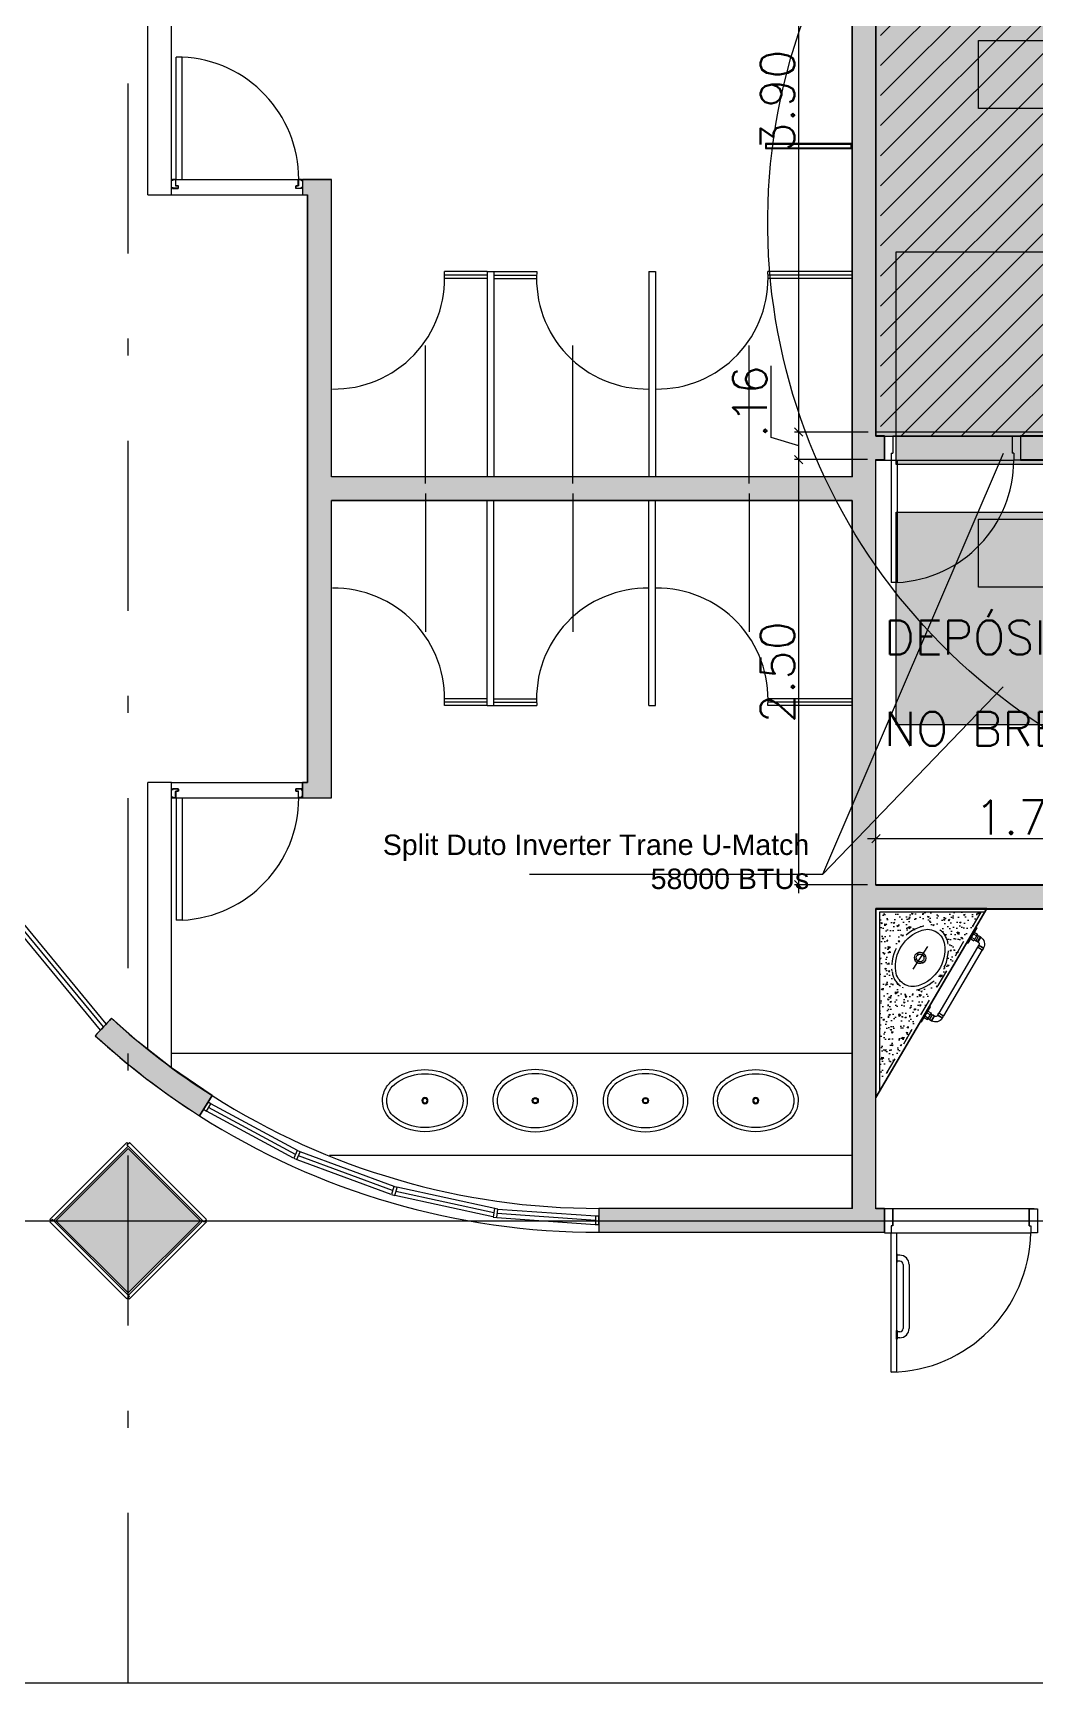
# Model space of a CAD drawing. Header units: millimetres. Extents: x 182 to 575, y -105 to 95.
# Drawn here: x 305.73 to 311.62, y -4.97 to 4.73 of the extents above; entities that cross this region are included whole.
import ezdxf

# ---------------------------------------------------------------- set-up
doc = ezdxf.new("R2010")
doc.units = ezdxf.units.MM
doc.header["$MEASUREMENT"] = 0
doc.linetypes.add('DASHDOT', pattern=[1, 0.5, -0.25, 0, -0.25])
doc.linetypes.add('DASHED', pattern=[0.75, 0.5, -0.25])
for name, color, linetype in [('ALV_3', 3, 'Continuous'), ('ALV_HT', 253, 'Continuous'), ('ar condicionado', 160, 'Continuous'), ('base', 253, 'Continuous'), ('construir', 10, 'Continuous'), ('CORRIMÃO', 41, 'Continuous'), ('Cota Nivel', 1, 'Continuous'), ('CX', 1, 'Continuous'), ('EIXOS', 31, 'DASHDOT'), ('FORRO', 253, 'Continuous'), ('LAY_2', 2, 'Continuous'), ('LUMINOTECNICA', 170, 'Continuous'), ('PVC', 2, 'Continuous'), ('SAN', 1, 'Continuous'), ('SANFINAL', 7, 'Continuous'), ('XR_BL2_AND_MON-REV15$0$MARMORE', 7, 'Continuous')]:
    doc.layers.add(name, color=color, linetype=linetype)
doc.layers.add('eletroduto eletrica', color=152, linetype='EL', lineweight=30)
doc.styles.add('ARIAL', font='arial.ttf')
doc.styles.add('SIMPLEX', font='simplex', dxfattribs={"height": 0.2})
doc.styles.get("Standard").update_dxf_attribs({"font": 'romans.shx'})
doc.linetypes.add('EL', pattern='A,0.5,-0.2,["EL",Standard,S=0.1,R=0,X=-0.08,Y=-0.05],-0.175', length=0.875)
doc.dimstyles.new('SA-25', dxfattribs={"dimtxt": 0.05, "dimasz": 0.05, "dimexe": 0.025, "dimexo": 0.05, "dimgap": 0.025, "dimtad": 1, "dimzin": 4, "dimdsep": 46, "dimtxsty": 'SIMPLEX', "dimblk": 'OBLIQUE', "dimcen": 0.025, "dimdle": 0.05, "dimclrt": 2, "dimaunit": 1, "dimadec": 3, "dimazin": 0, "dimtfac": 1, "dimtofl": 0, "dimtmove": 0, "dimatfit": 3, "dimldrblk": 'OPEN30', "dimfxl": 1, "dimtolj": 1, "dimtzin": 0, "dimarcsym": 0})

# ---------------------------------------------------------------- blocks, each defined once
blk = doc.blocks.new('XR_BL2_AND_MON-REV15$0$P50X50')
at = {"layer": 'base'}
blk.add_hatch(color=256, dxfattribs=at).paths.add_polyline_path([(0, -0.4243), (0.4243, 0), (0, 0.4243), (-0.4243, 0)])
at = {"layer": 'base', "linetype": 'ByBlock'}
blk.add_lwpolyline([(0, -0.4243), (0.4243, 0), (0, 0.4243), (-0.4243, 0)], close=True, dxfattribs=at)
blk = doc.blocks.new('XR_BL2_AND_MON-REV15$0$PILAR 60X60_45')
at = {"layer": 'base'}
blk.add_blockref('XR_BL2_AND_MON-REV15$0$P50X50', (0, 0), dxfattribs=at)
blk = doc.blocks.new('XR_BL2_AND_MON-REV15$0$P8014PL')
at = {"layer": 'base'}
for p, q in [((-0.075, 0.14), (-0.075, 0.8591)), ((-0.075, 0.8591), (-0.04, 0.8591)), ((-0.04, 0.14), (-0.04, 0.8591)), ((-0.8, 0), (-0.8, 0.14)), ((-0.8, 0.14), (-0.76, 0.14)), ((-0.76, 0.1), (-0.76, 0.14)), ((-0.76, 0.1), (-0.75, 0.1)), ((-0.75, 0), (-0.75, 0.1)), ((-0.04, 0.14), (-0.075, 0.14)), ((-0.05, 0), (-0.05, 0.1)), ((-0.04, 0.1), (-0.05, 0.1)), ((-0.04, 0.1), (-0.04, 0.14)), ((0, 0.14), (-0.04, 0.14)), ((0, 0), (0, 0.14)), ((-0.8, 0), (-0.75, 0)), ((0, 0), (-0.05, 0))]:
    blk.add_line(p, q, dxfattribs=at)
blk.add_arc((-0.04, 0.14), 0.72, 92.78631, 180, dxfattribs=at)
blk = doc.blocks.new('XR_BL2_AND_MON-REV15$0$P_M')
at = {"layer": 'XR_BL2_AND_MON-REV15$0$MARMORE'}
for p, q in [((-0.0071, 0.0354), (-0.4596, -0.4172)), ((0.0071, 0.0212), (-0.4455, -0.4313)), ((0.0071, 0.0212), (-0.0071, 0.0354)), ((0, 0.0283), (0.0071, 0.0354)), ((0.4384, -0.4243), (0, 0.0141)), ((-0.4525, -0.4243), (-0.4596, -0.4172)), ((-0.4525, -0.4243), (-0.4596, -0.4313)), ((-0.4596, -0.4313), (-0.0071, -0.8839)), ((-0.4525, -0.4243), (-0.4455, -0.4313)), ((-0.4384, -0.4243), (0, -0.8627)), ((-0.0071, -0.8697), (0.4455, -0.4172)), ((0.4455, -0.4172), (0.4596, -0.4313)), ((0.4525, -0.4243), (0.4596, -0.4172)), ((-0.0071, -0.8697), (0.0071, -0.8839)), ((0, -0.8768), (-0.0071, -0.8839))]:
    blk.add_line(p, q, dxfattribs=at)
for points in [[(0.4596, -0.4172), (0.0071, 0.0354)], [(0.0071, -0.8839), (0.4596, -0.4313)]]:
    blk.add_lwpolyline(points, dxfattribs=at)
blk = doc.blocks.new('Cuba01_pl')
at = {"layer": 'SAN'}
for radius in [0.018, 0.013]:
    blk.add_circle((0, 0), radius, dxfattribs=at)
at = {"layer": 'SANFINAL'}
for centre, radius, start, end in [((-0.0706, -0.0303), 0.1909, 120.72503, 141.48411), ((-0.0706, -0.0303), 0.1659, 120.57547, 141.25329), ((-0.0022, -0.1243), 0.3068, 89.5504, 122.73751), ((-0.0022, -0.1243), 0.2818, 89.5504, 122.82801), ((0.0022, -0.1243), 0.3068, 57.26249, 90.4496), ((0.0022, -0.1243), 0.2818, 57.17199, 90.4496), ((0.0706, -0.0303), 0.1659, 38.74671, 59.42453), ((0.0706, -0.0303), 0.1909, 38.51589, 59.27497), ((-0.0974, 0.0005), 0.1517, 174.45244, 224.38195), ((-0.0906, -0.0037), 0.1589, 144.52318, 173.17666), ((-0.0974, 0.0005), 0.1267, 174.57802, 224.00207), ((-0.0906, -0.0037), 0.1339, 144.80474, 173.05731), ((0.0974, 0.0005), 0.1267, 315.99793, 5.42198), ((0.0906, -0.0037), 0.1339, 6.94269, 35.19526), ((0.0974, 0.0005), 0.1517, 315.61805, 5.54756), ((0.0906, -0.0037), 0.1589, 6.82334, 35.47682), ((-0.0024, 0.1229), 0.2809, 228.50405, 270.48382), ((0.0024, 0.1229), 0.2809, 269.51618, 311.49595), ((-0.0024, 0.1229), 0.3059, 228.32438, 270.48382), ((0.0024, 0.1229), 0.3059, 269.51618, 311.67562)]:
    blk.add_arc(centre, radius, start, end, dxfattribs=at)
blk = doc.blocks.new('DEF')
at = {"layer": 'PVC', "color": 0}
for p, q in [((0, 0.6406), (0.006, 0.6406)), ((0.006, 0.6406), (0.006, 0.5376)), ((0.006, 0.611), (0.03, 0.611)), ((0.006, 0.6001), (0.03, 0.6001)), ((0.03, 0.611), (0.03, 0.5672)), ((0.03, 0.605), (0.04, 0.605)), ((0.04, 0.6057), (0.04, 0.5726)), ((0.052, 0.6057), (0.04, 0.6057)), ((0.052, 0.5726), (0.052, 0.6057)), ((0.052, 0.6057), (0.0546, 0.605)), ((0.0546, 0.605), (0.0546, 0.5733)), ((0, 0.5376), (0.006, 0.5376)), ((0.006, 0.5782), (0.03, 0.5782)), ((0.006, 0.5672), (0.03, 0.5672)), ((0.03, 0.5732), (0.04, 0.5732)), ((0.052, 0.5726), (0.04, 0.5726)), ((0.052, 0.5726), (0.0546, 0.5733)), ((0.0675, 0.5571), (0.0681, 0.5597)), ((0.0675, 0.5571), (0.1006, 0.5571)), ((0.0675, 0.5571), (0.0675, 0.5451)), ((0.1006, 0.5451), (0.0675, 0.5451)), ((0.0999, 0.5597), (0.0681, 0.5597)), ((0.0681, 0.0955), (0.0681, 0.5451)), ((0.1006, 0.5571), (0.0999, 0.5597)), ((0.0999, 0.0955), (0.0999, 0.5451)), ((0.1006, 0.5571), (0.1006, 0.5451)), ((0, 0.103), (0.006, 0.103)), ((0.006, 0), (0.006, 0.103)), ((0, 0), (0.006, 0)), ((0.006, 0.0734), (0.03, 0.0734)), ((0.006, 0.0624), (0.03, 0.0624)), ((0.006, 0.0406), (0.03, 0.0406)), ((0.006, 0.0296), (0.03, 0.0296)), ((0.03, 0.0296), (0.03, 0.0734)), ((0.03, 0.0673), (0.04, 0.0673)), ((0.03, 0.0356), (0.04, 0.0356)), ((0.052, 0.068), (0.04, 0.068)), ((0.04, 0.0349), (0.04, 0.068)), ((0.052, 0.0349), (0.04, 0.0349)), ((0.052, 0.068), (0.052, 0.0349)), ((0.052, 0.068), (0.0546, 0.0674)), ((0.052, 0.0349), (0.0546, 0.0356)), ((0.0546, 0.0356), (0.0546, 0.0674)), ((0.1006, 0.0955), (0.0675, 0.0955)), ((0.0675, 0.0835), (0.0675, 0.0955)), ((0.0675, 0.0835), (0.1006, 0.0835)), ((0.0675, 0.0835), (0.0681, 0.0809)), ((0.0999, 0.0809), (0.0681, 0.0809)), ((0.1006, 0.0835), (0.0999, 0.0809)), ((0.1006, 0.0835), (0.1006, 0.0955))]:
    blk.add_line(p, q, dxfattribs=at)
for centre, radius, start, end in [((0.0546, 0.5597), 0.0453, 359.99797, 90.00203), ((0.0546, 0.5597), 0.0136, 0, 90.47368), ((0.0546, 0.0809), 0.0136, 269.52632, 0), ((0.0546, 0.0809), 0.0453, 269.99797, 0.00203)]:
    blk.add_arc(centre, radius, start, end, dxfattribs=at)
blk = doc.blocks.new('40x40-4000')
at = {"layer": 'LUMINOTECNICA', "ltscale": 0.8}
h = blk.add_hatch(color=81, dxfattribs=at)
h.dxf.hatch_style = 1
h.paths.add_polyline_path([(-0.2, -0.2), (0.2, -0.2), (0.2, 0.2), (-0.2, 0.2)])
blk.add_lwpolyline([(-0.2, -0.2), (0.2, -0.2), (0.2, 0.2), (-0.2, 0.2)], close=True, dxfattribs=at)
blk = doc.blocks.new('_Oblique')
at = {"color": 0, "linetype": 'ByBlock', "lineweight": -2}
blk.add_line((-0.5, -0.5), (0.5, 0.5), dxfattribs=at)
blk = doc.blocks.new('*D87')
at = {"layer": 'Cota Nivel', "color": 0, "lineweight": -2, "transparency": 16777216}
for p, q in [((301.9892, 6.3466), (315.5985, 6.3466)), ((315.5735, 6.3966), (315.5735, -2.3034)), ((301.9892, -2.2534), (315.5985, -2.2534))]:
    blk.add_line(p, q, dxfattribs=at)
at = {"layer": 'Defpoints', "color": 0, "transparency": 16777216}
for p in [(301.9392, 6.3466), (301.9392, -2.2534), (315.5735, -2.2534)]:
    blk.add_point(p, dxfattribs=at)
at = {"layer": 'Cota Nivel', "color": 0, "lineweight": -2, "transparency": 16777216, "xscale": 0.05, "yscale": 0.05, "zscale": 0.05}
for p, rotation in [((315.5735, 6.3466), 90), ((315.5735, -2.2534), 270)]:
    blk.add_blockref('_Oblique', p, dxfattribs=dict(at, rotation=rotation))
at = {"layer": 'Cota Nivel', "color": 2, "transparency": 16777216, "insert": (315.4485, 2.0466), "char_height": 0.2, "attachment_point": 5, "rotation": 90, "style": 'SIMPLEX'}
blk.add_mtext('\\A1;8.60', dxfattribs=at)
blk = doc.blocks.new('_Open30')
at = {"color": 0, "linetype": 'ByBlock', "lineweight": -2}
for p, q in [((-1, 0.27), (0, 0)), ((0, 0), (-1, -0.27)), ((0, 0), (-1, 0))]:
    blk.add_line(p, q, dxfattribs=at)
blk = doc.blocks.new('*D88')
at = {"layer": 'Cota Nivel', "color": 0, "lineweight": -2, "transparency": 16777216}
for p, q in [((310.6855, -0.2291), (310.6855, 0.0172)), ((312.4458, -0.2291), (312.4458, 0.0172)), ((310.6355, -0.0078), (312.4958, -0.0078))]:
    blk.add_line(p, q, dxfattribs=at)
at = {"layer": 'Defpoints', "color": 0, "transparency": 16777216}
for p in [(312.4458, -0.0078), (310.6855, -0.2791), (312.4458, -0.2791)]:
    blk.add_point(p, dxfattribs=at)
at = {"layer": 'Cota Nivel', "color": 0, "lineweight": -2, "transparency": 16777216, "xscale": 0.05, "yscale": 0.05, "zscale": 0.05, "rotation": 180}
blk.add_blockref('_Oblique', (310.6855, -0.0078), dxfattribs=at)
at = {"layer": 'Cota Nivel', "color": 0, "lineweight": -2, "transparency": 16777216, "xscale": 0.05, "yscale": 0.05, "zscale": 0.05}
blk.add_blockref('_Oblique', (312.4458, -0.0078), dxfattribs=at)
at = {"layer": 'Cota Nivel', "color": 2, "transparency": 16777216, "insert": (311.5656, 0.1172), "char_height": 0.2, "attachment_point": 5, "style": 'SIMPLEX'}
blk.add_mtext('\\A1;1.76', dxfattribs=at)
blk = doc.blocks.new('*D89')
at = {"layer": 'Cota Nivel', "color": 0, "lineweight": -2, "transparency": 16777216}
for p, q in [((310.2316, -0.3291), (310.2316, 2.2691)), ((310.6355, 2.2191), (310.2066, 2.2191)), ((310.6355, -0.2791), (310.2066, -0.2791))]:
    blk.add_line(p, q, dxfattribs=at)
at = {"layer": 'Defpoints', "color": 0, "transparency": 16777216}
for p in [(310.2316, 2.2191), (310.6855, 2.2191), (310.6855, -0.2791)]:
    blk.add_point(p, dxfattribs=at)
at = {"layer": 'Cota Nivel', "color": 0, "lineweight": -2, "transparency": 16777216, "xscale": 0.05, "yscale": 0.05, "zscale": 0.05}
for p, rotation in [((310.2316, 2.2191), 90), ((310.2316, -0.2791), 270)]:
    blk.add_blockref('_Oblique', p, dxfattribs=dict(at, rotation=rotation))
at = {"layer": 'Cota Nivel', "color": 2, "transparency": 16777216, "insert": (310.1066, 0.97), "char_height": 0.2, "attachment_point": 5, "rotation": 90, "style": 'SIMPLEX'}
blk.add_mtext('\\A1;2.50', dxfattribs=at)
blk = doc.blocks.new('*D90')
at = {"layer": 'Cota Nivel', "color": 0, "lineweight": -2, "transparency": 16777216}
for p, q in [((310.0691, 2.3489), (310.0691, 2.7704)), ((310.2316, 2.1691), (310.2316, 2.4312)), ((310.2316, 2.3002), (310.0691, 2.3489)), ((310.6405, 2.3812), (310.2066, 2.3812)), ((310.6355, 2.2191), (310.2066, 2.2191))]:
    blk.add_line(p, q, dxfattribs=at)
at = {"layer": 'Defpoints', "color": 0, "transparency": 16777216}
for p in [(310.2316, 2.3812), (310.6905, 2.3812, 195.166), (310.6855, 2.2191)]:
    blk.add_point(p, dxfattribs=at)
at = {"layer": 'Cota Nivel', "color": 0, "lineweight": -2, "transparency": 16777216, "xscale": 0.05, "yscale": 0.05, "zscale": 0.05}
for p, rotation in [((310.2316, 2.3812), 90), ((310.2316, 2.2191), 270)]:
    blk.add_blockref('_Oblique', p, dxfattribs=dict(at, rotation=rotation))
at = {"layer": 'Cota Nivel', "color": 2, "transparency": 16777216, "insert": (309.9441, 2.5597), "char_height": 0.2, "attachment_point": 5, "rotation": 90, "style": 'SIMPLEX'}
blk.add_mtext('\\A1;.16', dxfattribs=at)
blk = doc.blocks.new('*D91')
at = {"layer": 'Cota Nivel', "color": 0, "lineweight": -2, "transparency": 16777216}
for p, q in [((310.2316, 2.3312), (310.2316, 6.3266)), ((310.6355, 6.2766), (310.2066, 6.2766)), ((310.6405, 2.3812), (310.2066, 2.3812))]:
    blk.add_line(p, q, dxfattribs=at)
at = {"layer": 'Defpoints', "color": 0, "transparency": 16777216}
for p in [(310.2316, 6.2766), (310.6855, 6.2766, 195.166), (310.6905, 2.3812, 195.166)]:
    blk.add_point(p, dxfattribs=at)
at = {"layer": 'Cota Nivel', "color": 0, "lineweight": -2, "transparency": 16777216, "xscale": 0.05, "yscale": 0.05, "zscale": 0.05}
for p, rotation in [((310.2316, 6.2766), 90), ((310.2316, 2.3812), 270)]:
    blk.add_blockref('_Oblique', p, dxfattribs=dict(at, rotation=rotation))
at = {"layer": 'Cota Nivel', "color": 2, "transparency": 16777216, "insert": (310.1066, 4.3289), "char_height": 0.2, "attachment_point": 5, "rotation": 90, "style": 'SIMPLEX'}
blk.add_mtext('\\A1;3.90', dxfattribs=at)

msp = doc.modelspace()

# ---------------------------------------------------------------- hatches: boundary and pattern name
at = {"layer": 'ar condicionado'}
h = msp.add_hatch(color=256, dxfattribs=at)
h.dxf.hatch_style = 1
h.paths.add_polyline_path([(311.9156, 3.4407), (311.9156, 2.1907), (310.8036, 2.1907), (310.8036, 3.4407)])
h = msp.add_hatch(color=256, dxfattribs=at)
h.dxf.hatch_style = 1
h.paths.add_polyline_path([(311.9156, 1.911), (311.9156, 0.661), (310.8036, 0.661), (310.8036, 1.911)])
at = {"layer": 'base'}
for points in [[(307.4858, 2.1191), (307.4858, 3.866), (307.3158, 3.866), (307.3158, 3.776), (307.3458, 3.776), (307.3458, 0.3223), (307.3158, 0.3223), (307.3158, 0.2323), (307.4858, 0.2323), (307.4858, 1.9791), (310.5455, 1.9791), (310.5455, -2.1809), (309.0579, -2.1809), (309.0579, -2.3209), (310.7355, -2.3209), (310.7355, -2.1809), (310.6855, -2.1809), (310.6855, -0.4191), (312.4458, -0.4191), (312.4458, -1.9216), (312.5408, -1.8266), (312.6358, -1.9216), (312.6358, 2.3591), (311.5355, 2.3591), (311.5355, 2.2191), (312.4458, 2.2191), (312.4458, -0.2791), (310.6855, -0.2791), (310.6855, 2.2191), (310.7355, 2.2191), (310.7355, 2.3591), (310.6855, 2.3591), (310.6855, 6.2791), (312.1866, 6.2791), (312.1166, 6.3491), (312.1866, 6.4191), (309.0579, 6.4191), (309.0579, 6.2791), (310.5455, 6.2791), (310.5455, 2.1191)], [(306.7095, -1.6363), (306.7846, -1.5182), (306.5453, -1.3538), (306.3487, -1.1995), (306.1927, -1.0627), (306.0979, -1.1658), (306.2742, -1.3195), (306.3933, -1.4145), (306.5454, -1.5264)]]:
    msp.add_hatch(color=256, dxfattribs=at).paths.add_polyline_path(points)
h = msp.add_hatch(dxfattribs=at)
h.set_pattern_fill('AR-CONC', color=256, scale=0.0125, angle=90, style=0)
h.set_pattern_definition([(40, (276.510455, -14.487), (-0.00784402, 0.08965752), [0.009375, -0.103125]), (95, (276.510455, -14.487), (0.09402402, -0.01734392), [0.0075, -0.0825]), (349.5486, (276.5098, -14.47953), (0.08617994, 0.07231367), [0.00796752, -0.08764276]), (43.8158, (276.53545, -14.487), (-0.02068988, 0.13340513), [0.0140625, -0.1546875]), (353.3644, (276.53373, -14.47588), (0.12176473, 0.11683284), [0.0119513, -0.13146412]), (98.8158, (276.53545, -14.487), (0.1217648, 0.11683274), [0.01125, -0.12375]), (69, (276.529205, -14.4745), (-0.05032736, 0.07461338), [0.009375, -0.103125]), (124, (276.529205, -14.4745), (0.09064376, 0.03041442), [0.0075, -0.0825]), (18.5486, (276.52501, -14.46828), (0.04031631, 0.10502783), [0.00796752, -0.08764276]), (52.5, (276.510455, -14.487), (0.041611732, 0.001519982), [0, -0.0815, 0, -0.08375, 0, -0.0828125]), (82.5, (276.510455, -14.487), (0.049301464, 0.03288369), [0, -0.04775, 0, -0.079625, 0, -0.0315625]), (122.5, (276.510455, -14.514874), (-0.00281936, 0.066727805), [0, -0.03125, 0, -0.0975, 0, -0.129375]), (132.5, (276.510455, -14.527374), (0.01251312, 0.07289827), [0, -0.040625, 0, -0.06475, 0, -0.091875])])
h.paths.add_polyline_path([(311.304, -0.4391), (310.995, -0.9655, 0.069439), (310.8901, -1.1443), (310.7074, -1.4556), (310.7074, -0.4391)])
h.paths.add_polyline_path([(310.7828, -0.7899, -0.359179), (310.9517, -0.5256, -0.472393), (311.1116, -0.6278, -0.358975), (310.9426, -0.892, -0.471699)], flags=16)
h.paths.add_polyline_path([(310.8038, -0.7874, -0.000015), (310.8038, -0.7874, 0.471257), (310.9359, -0.8719, 0.359176), (311.0905, -0.6304, -0.358974), (310.9361, -0.8719, -0.471701)], flags=0)
h.paths.add_polyline_path([(310.9136, -0.7073, 1.732057), (310.9653, -0.6805, 0.577348)], flags=0)
h.paths.add_polyline_path([(310.928, -0.6966, 1), (310.9662, -0.721, 1)], flags=0)
h.paths.add_polyline_path([(310.7734, -0.5893, 1), (310.7734, -0.6243, 1)], flags=16)
at = {"layer": 'construir'}
h = msp.add_hatch(dxfattribs=at)
h.set_pattern_fill('ANSI31', color=256)
edge = h.paths.add_edge_path()
edge.add_line((325.0408, 7.0141), (325.0408, 8.4316))
edge.add_line((325.0408, 8.4316), (321.9241, 8.4316))
edge.add_line((321.9241, 8.4316), (321.9241, 8.5216))
edge.add_line((321.9241, 8.5216), (312.6108, 8.5216))
edge.add_line((312.6108, 8.5216), (312.6108, 6.7009))
edge.add_line((312.6108, 6.7009), (312.9651, 6.3466))
edge.add_line((312.9651, 6.3466), (312.5358, 5.9174))
edge.add_line((312.5358, 5.9174), (312.1491, 6.2716))
edge.add_line((312.1491, 6.2716), (310.7128, 6.2729))
edge.add_line((310.7128, 6.2729), (310.7128, 2.3604))
edge.add_line((310.7128, 2.3604), (312.6358, 2.3612))
edge.add_line((312.6358, 2.3612), (312.6358, 2.923))
edge.add_arc((325.0259, -13.7934), 20.8076, 89.95894, 126.54546, ccw=False)
at = {"layer": 'FORRO', "transparency": 33554602}
h = msp.add_hatch(color=256, dxfattribs=at)
h.dxf.hatch_style = 1
h.paths.add_polyline_path([(315.0651, 5.9082), (319.2151, 5.9082), (319.2151, -2.1584), (317.2461, -2.1584), (317.2753, -2.2034), (337.1666, -2.2034), (337.4408, -1.9291), (337.4408, 2.3516), (339.3689, 2.3837), (339.3689, 6.2766), (337.9375, 6.2766), (337.5408, 5.8799), (337.0812, 6.3537), (337.4708, 6.7433), (337.4708, 8.5216), (312.6108, 8.4316), (312.6358, 6.7183), (313.0004, 6.3537), (312.5479, 5.887), (312.1416, 6.2791), (310.6855, 6.2766), (310.6855, 2.3566), (312.6358, 2.3566), (312.6408, -1.9291), (312.9151, -2.2034), (317.2753, -2.2034), (317.2461, -2.1584), (315.0651, -2.1584)])
h.paths.add_polyline_path([(319.2151, 5.9082), (324.6166, 5.9082), (324.6166, -2.1584), (319.2151, -2.1584)], flags=17)
h.paths.add_polyline_path([(325.4651, 5.9082), (330.8666, 5.9082), (330.8666, -2.1584), (325.4651, -2.1584)], flags=16)
h.paths.add_polyline_path([(330.8666, 5.9082), (335.0166, 5.9082), (335.0166, -2.1584), (330.8666, -2.1584)], flags=16)

# ---------------------------------------------------------------- linework, layer by layer
at = {"color": 0}
msp.add_line((306.6087, 4.5851, 195.166), (306.5737, 4.5851, 195.166), dxfattribs=at)
at = {"layer": 'ALV_3'}
msp.add_line((306.7846, -1.5182, 195.166), (306.7095, -1.6363, 195.2726), dxfattribs=at)
at = {"layer": 'ALV_HT', "color": 0, "ltscale": 0.5}
msp.add_line((311.337, -0.4191, 195.166), (310.6855, -1.5291, 195.166), dxfattribs=at)
msp.add_lwpolyline([(311.337, -0.4191), (310.6855, -0.4191), (310.6855, -1.5291), (311.337, -0.4191)], dxfattribs=at)
at = {"layer": 'ar condicionado', "color": 7}
for p, q in [((311.4325, 2.2548), (310.3706, -0.2184)), ((311.4325, 0.885), (310.3706, -0.2184)), ((310.3706, -0.2184), (308.6489, -0.2184))]:
    msp.add_line(p, q, dxfattribs=at)
at = {"layer": 'ar condicionado'}
for points in [[(311.9156, 3.4407), (311.9156, 2.1907), (310.8036, 2.1907), (310.8036, 3.4407)], [(311.9156, 1.911), (311.9156, 0.661), (310.8036, 0.661), (310.8036, 1.911)]]:
    msp.add_lwpolyline(points, close=True, dxfattribs=at)
at = {"layer": 'base'}
for p, q in [((310.5455, 2.1166, 195.166), (310.5455, 6.2766, 195.166)), ((310.6855, 2.3566, 195.166), (310.6855, 6.2766, 195.166)), ((306.5458, 3.776, 195.166), (306.5458, 5.4524, 195.166)), ((306.4058, 3.776, 195.166), (306.4058, 5.3445, 195.166)), ((306.5737, 3.866, 195.166), (306.5737, 4.5851, 195.166)), ((306.6087, 3.866, 195.166), (306.6087, 4.5851, 195.166)), ((306.5458, 3.866, 195.166), (307.3158, 3.866, 195.1659)), ((306.5737, 3.866, 195.166), (306.6087, 3.866, 195.166)), ((307.3158, 3.866, 195.166), (307.4858, 3.866, 195.166)), ((307.3158, 3.866, 195.166), (307.3158, 3.776, 195.166)), ((307.4858, 2.1191, 195.166), (307.4858, 3.866, 195.1659)), ((306.4058, 3.776, 195.166), (306.5458, 3.776, 195.166)), ((306.5458, 3.776, 195.166), (307.3158, 3.776, 195.1659)), ((307.3158, 3.776, 195.166), (307.3458, 3.776, 195.166)), ((307.3458, 0.3223, 195.166), (307.3458, 3.776, 195.1659)), ((308.4008, 3.3241, 23.7364), (308.1496, 3.3241, 17.1105)), ((308.4008, 3.3041, 23.7364), (308.1505, 3.3041, 17.1348)), ((308.4008, 3.3241, 23.7364), (308.4008, 2.1241, 23.7364)), ((308.4008, 3.3241, 23.7364), (308.4408, 3.3241, 23.7364)), ((308.4408, 3.3241, 23.7364), (308.6921, 3.3241, 17.1105)), ((308.4408, 3.3241, 23.7364), (308.4408, 2.1241, 23.7364)), ((308.4408, 3.3041, 23.7364), (308.6911, 3.3041, 17.1348)), ((309.3508, 3.3241, 23.7364), (309.3508, 2.1241, 23.7364)), ((309.3508, 3.3241, 23.7364), (309.3908, 3.3241, 23.7364)), ((309.3908, 3.3241, 23.7364), (309.3908, 2.1241, 23.7364)), ((310.5405, 3.3241, -67.5366), (310.05, 3.3241, -80.4725)), ((310.5405, 3.3041, -67.5366), (310.0509, 3.3041, -80.4481)), ((308.4008, 3.2841, 23.7364), (308.1508, 3.2841, 17.143)), ((308.4408, 3.2841, 23.7364), (308.6908, 3.2841, 17.143)), ((310.5405, 3.2841, -67.5366), (310.0512, 3.2841, -80.44)), ((310.7355, 2.3566, 195.166), (310.6855, 2.3566, 195.166)), ((312.4658, 2.3812, 195.166), (310.6905, 2.3812, 195.166)), ((310.7355, 2.2166, 195.166), (310.7355, 2.3566, 195.166)), ((311.4855, 2.3566, 195.166), (310.7855, 2.3566, 195.166)), ((312.6358, 2.3566, 195.166), (311.5355, 2.3566, 195.166)), ((311.5355, 2.3566, 195.166), (311.5355, 2.2166, 195.166)), ((310.6855, 2.2166, 195.166), (310.7355, 2.2166, 195.166)), ((310.6855, -0.2816, 195.166), (310.6855, 2.2166, 195.166)), ((310.8105, 2.2166, 195.166), (311.4955, 2.2166, 195.166)), ((311.5355, 2.2166, 195.166), (312.4458, 2.2166, 195.166)), ((310.5455, 2.1191, 195.166), (307.4858, 2.1191, 195.166)), ((310.5455, 1.9791, 195.166), (307.4858, 1.9791, 195.166)), ((307.4858, 0.2323, 195.166), (307.4858, 1.9791, 195.166)), ((308.4008, 0.7741, 23.7364), (308.4008, 1.9741, 23.7364)), ((308.4408, 0.7741, 23.7364), (308.4408, 1.9741, 23.7364)), ((309.3508, 0.7741, 23.7364), (309.3508, 1.9741, 23.7364)), ((309.3908, 0.7741, 23.7364), (309.3908, 1.9741, 23.7364)), ((310.5455, -2.1834, 195.166), (310.5455, 1.9766, 195.166)), ((308.4008, 0.7941, 23.7364), (308.1505, 0.7941, 17.1348)), ((308.4008, 0.8141, 23.7364), (308.1508, 0.8141, 17.143)), ((308.4408, 0.8141, 23.7364), (308.6908, 0.8141, 17.143)), ((308.4408, 0.7941, 23.7364), (308.6911, 0.7941, 17.1348)), ((310.5405, 0.7941, -67.5366), (310.0509, 0.7941, -80.4481)), ((310.5405, 0.8141, -67.5366), (310.0512, 0.8141, -80.44)), ((308.4008, 0.7741, 23.7364), (308.1496, 0.7741, 17.1105)), ((308.4008, 0.7741, 23.7364), (308.4408, 0.7741, 23.7364)), ((308.4408, 0.7741, 23.7364), (308.6921, 0.7741, 17.1105)), ((309.3508, 0.7741, 23.7364), (309.3908, 0.7741, 23.7364)), ((310.5405, 0.7741, -67.5366), (310.05, 0.7741, -80.4725)), ((306.5458, 0.3223, 195.166), (306.4058, 0.3223, 195.166)), ((306.4058, -1.2462, -230.0812), (306.4058, 0.3223, 195.166)), ((306.5458, -1.3542, -230.0812), (306.5458, 0.3223, 195.166)), ((306.5458, 0.3223, 195.166), (307.3158, 0.3223, 195.1659)), ((307.3158, 0.2323, 195.166), (307.3158, 0.3223, 195.166)), ((307.3158, 0.3223, 195.166), (307.3458, 0.3223, 195.166)), ((306.5458, 0.2323, 195.166), (307.3158, 0.2323, 195.1659)), ((306.5737, 0.2323, 195.166), (306.5737, -0.4869, 195.166)), ((306.5737, 0.2323, 195.166), (306.6087, 0.2323, 195.166)), ((306.6087, 0.2323, 195.166), (306.6087, -0.4869, 195.166)), ((307.3158, 0.2323, 195.166), (307.4858, 0.2323, 195.166)), ((306.1282, -1.1327, 195.166), (305.4046, -0.2572, 195.166)), ((306.1452, -1.1142, 195.166), (305.4259, -0.2438, 195.166)), ((306.1623, -1.0956, 195.166), (305.4472, -0.2303, 195.166)), ((310.6855, -0.2816, 195.166), (312.4458, -0.2816, 195.166)), ((310.6855, -2.1834, 195.166), (310.6855, -0.4216, 195.166)), ((310.6855, -0.4216, 195.166), (312.4458, -0.4216, 195.166)), ((306.6087, -0.4869, 195.166), (306.5737, -0.4869, 195.166)), ((306.5458, -1.2677, 197.502), (310.5405, -1.2677, 197.502)), ((306.5905, -1.2677, 197.502), (309.3508, -1.2677, 197.502)), ((307.2622, -1.8852, 195.2193), (306.7522, -1.6098, 195.2193)), ((307.274, -1.8632, 195.2193), (306.764, -1.5878, 195.2193)), ((307.2859, -1.8412, 195.2193), (306.7759, -1.5658, 195.2193)), ((307.8364, -2.0993, 195.2193), (307.2837, -1.8947, 195.2193)), ((307.8451, -2.0759, 195.2193), (307.2923, -1.8713, 195.2193)), ((307.8538, -2.0524, 195.2193), (307.301, -1.8479, 195.2193)), ((307.474, -1.8677, 197.502), (309.3508, -1.8677, 197.502)), ((308.4349, -2.231, 195.201), (307.859, -2.1057, 195.2193)), ((308.4402, -2.2066, 195.201), (307.8643, -2.0813, 195.2193)), ((308.4455, -2.1822, 195.201), (307.8697, -2.0569, 195.2193)), ((308.46, -2.2093, 195.201), (309.0379, -2.2502, 191.9406)), ((308.4618, -2.1844, 195.201), (309.0397, -2.2253, 191.9406)), ((310.5455, -2.1809, 195.166), (309.0579, -2.1809, 195.166)), ((309.0579, -2.1809, 292.7495), (309.0579, -2.3209, 292.7495)), ((310.7355, -2.1834, 195.166), (310.6855, -2.1834, 195.166)), ((310.7355, -2.3234, 195.166), (310.7355, -2.1834, 195.166)), ((310.7355, -2.3234, 195.166), (310.7355, -2.1834, 195.166)), ((310.7855, -2.1834, 195.166), (310.7855, -2.2834, 195.166)), ((311.5855, -2.1834, 195.166), (311.5855, -2.2834, 195.166)), ((308.4582, -2.2343, 195.201), (309.0361, -2.2751, 191.9406)), ((309.0579, -2.3209, 195.166), (310.7355, -2.3209, 195.166)), ((310.8255, -2.4559, 195.166), (310.8105, -2.4559, 195.166)), ((310.8255, -2.4909, 195.166), (310.8105, -2.4909, 195.166)), ((310.8455, -2.5109, 195.166), (310.8455, -2.8859, 195.166)), ((310.8805, -2.5109, 195.166), (310.8805, -2.8859, 195.166)), ((310.8255, -2.9059, 195.166), (310.8105, -2.9059, 195.166)), ((310.8255, -2.9409, 195.166), (310.8105, -2.9409, 195.166))]:
    msp.add_line(p, q, dxfattribs=at)
at = {"layer": 'base', "linetype": 'DASHED', "ltscale": 0.05}
msp.add_line((311.302, -0.4391, 195.166), (310.7055, -1.4556, 195.166), dxfattribs=at)
at = {"layer": 'base', "color": 0}
msp.add_line((307.474, -1.8677, 197.502), (310.5405, -1.8677, 197.502), dxfattribs=at)
at = {"layer": 'base'}
for points in [[(348.455, -4.9696), (301.9392, -4.9696), (301.9392, 11.8133), (348.455, 11.8133)], [(310.0355, 4.0466), (310.5455, 4.0466), (310.5455, 4.0766), (310.0355, 4.0766)], [(310.0405, 4.0516), (310.5405, 4.0516), (310.5405, 4.0716), (310.0405, 4.0716)], [(311.3252, -0.4391), (310.7055, -0.4391), (310.7055, -1.4951)], [(306.7095, -1.6363), (306.7846, -1.5182), (306.5453, -1.3538), (306.3487, -1.1995), (306.1927, -1.0627), (306.0979, -1.1658), (306.2742, -1.3195), (306.3933, -1.4145), (306.5454, -1.5264)], [(307.3024, -1.8484), (307.2841, -1.8404), (307.264, -1.8861), (307.2823, -1.8942)], [(307.8711, -2.0572), (307.8518, -2.0518), (307.8383, -2.0999), (307.8576, -2.1054)], [(308.4634, -2.1846), (308.4436, -2.1818), (308.4368, -2.2314), (308.4566, -2.2341)], [(309.0579, -2.2259), (309.0379, -2.2259), (309.0379, -2.2759), (309.0579, -2.2759)], [(309.0579, -2.2259), (309.0379, -2.2259), (309.0379, -2.2759), (309.0579, -2.2759)], [(310.7755, -2.3234), (310.8055, -2.3234), (310.8055, -3.1434), (310.7755, -3.1434)], [(310.8105, -2.4484), (310.8055, -2.4484), (310.8055, -2.4984), (310.8105, -2.4984)], [(310.8105, -2.9484), (310.8055, -2.9484), (310.8055, -2.8984), (310.8105, -2.8984)]]:
    msp.add_lwpolyline(points, close=True, dxfattribs=at)
for points in [[(312.1866, 6.4191), (309.0579, 6.4191), (309.0579, 6.2791), (310.5455, 6.2791), (310.5455, 2.1191), (307.4858, 2.1191), (307.4858, 3.866), (307.3158, 3.866), (307.3158, 3.776), (307.3458, 3.776), (307.3458, 0.3223), (307.3158, 0.3223), (307.3158, 0.2323), (307.4858, 0.2323), (307.4858, 1.9791), (310.5455, 1.9791), (310.5455, -2.1809), (309.0579, -2.1809), (309.0579, -2.3209), (310.7355, -2.3209), (310.7355, -2.1809), (310.6855, -2.1809), (310.6855, -0.4191), (312.4458, -0.4191)], [(312.4458, -0.2791), (310.6855, -0.2791), (310.6855, 2.2191), (310.7355, 2.2191), (310.7355, 2.3591), (310.6855, 2.3591), (310.6855, 6.2791), (312.1866, 6.2791)], [(312.6358, 2.3591), (311.5355, 2.3591), (311.5355, 2.2191), (312.4458, 2.2191)], [(310.7855, -2.2834), (310.7855, -2.1834), (310.7355, -2.1834), (310.7355, -2.3234), (310.7755, -2.3234)], [(311.615, -2.1834), (310.7855, -2.1834)], [(311.5855, -2.2834), (311.5855, -2.1834), (311.6355, -2.1834), (311.6355, -2.3234), (311.5955, -2.3234)], [(310.7855, -2.2834), (310.7755, -2.2834), (310.7755, -2.3234)], [(310.7855, -2.3234), (311.5955, -2.3234)], [(311.5855, -2.2834), (311.5955, -2.2834), (311.5955, -2.3234)]]:
    msp.add_lwpolyline(points, dxfattribs=at)
for points in [[(306.5842, 3.813, 0.414214), (306.5858, 3.8146), (306.5858, 3.8264, 0.414214), (306.5842, 3.828), (306.5716, 3.828, -0.414214), (306.5708, 3.8288), (306.5708, 3.8644, 0.414214), (306.5692, 3.866), (306.5524, 3.866, 0.414214), (306.5508, 3.8644), (306.5508, 3.858), (306.5516, 3.858), (306.5516, 3.8644, -0.414214), (306.5524, 3.8652), (306.5692, 3.8652, -0.414214), (306.57, 3.8644), (306.57, 3.8288, 0.414214), (306.5716, 3.8272), (306.5842, 3.8272, -0.414214), (306.585, 3.8264), (306.585, 3.8146, -0.414214), (306.5842, 3.8138), (306.5524, 3.8138, -0.414214), (306.5516, 3.8146), (306.5516, 3.821), (306.5508, 3.821), (306.5508, 3.8146, 0.414214), (306.5524, 3.813)], [(307.2774, 3.813, -0.414214), (307.2758, 3.8146), (307.2758, 3.8264, -0.414214), (307.2774, 3.828), (307.29, 3.828, 0.414214), (307.2908, 3.8288), (307.2908, 3.8644, -0.414214), (307.2924, 3.866), (307.3092, 3.866, -0.414214), (307.3108, 3.8644), (307.3108, 3.858), (307.31, 3.858), (307.31, 3.8644, 0.414214), (307.3092, 3.8652), (307.2924, 3.8652, 0.414214), (307.2916, 3.8644), (307.2916, 3.8288, -0.414214), (307.29, 3.8272), (307.2774, 3.8272, 0.414214), (307.2766, 3.8264), (307.2766, 3.8146, 0.414214), (307.2774, 3.8138), (307.3092, 3.8138, 0.414214), (307.31, 3.8146), (307.31, 3.821), (307.3108, 3.821), (307.3108, 3.8146, -0.414214), (307.3092, 3.813)], [(306.5842, 0.2853, -0.414214), (306.5858, 0.2837), (306.5858, 0.2719, -0.414214), (306.5842, 0.2703), (306.5716, 0.2703, 0.414214), (306.5708, 0.2695), (306.5708, 0.2339, -0.414214), (306.5692, 0.2323), (306.5524, 0.2323, -0.414214), (306.5508, 0.2339), (306.5508, 0.2403), (306.5516, 0.2403), (306.5516, 0.2339, 0.414214), (306.5524, 0.2331), (306.5692, 0.2331, 0.414214), (306.57, 0.2339), (306.57, 0.2695, -0.414214), (306.5716, 0.2711), (306.5842, 0.2711, 0.414214), (306.585, 0.2719), (306.585, 0.2837, 0.414214), (306.5842, 0.2845), (306.5524, 0.2845, 0.414214), (306.5516, 0.2837), (306.5516, 0.2773), (306.5508, 0.2773), (306.5508, 0.2837, -0.414214), (306.5524, 0.2853)], [(307.2774, 0.2853, 0.414214), (307.2758, 0.2837), (307.2758, 0.2719, 0.414214), (307.2774, 0.2703), (307.29, 0.2703, -0.414214), (307.2908, 0.2695), (307.2908, 0.2339, 0.414214), (307.2924, 0.2323), (307.3092, 0.2323, 0.414214), (307.3108, 0.2339), (307.3108, 0.2403), (307.31, 0.2403), (307.31, 0.2339, -0.414214), (307.3092, 0.2331), (307.2924, 0.2331, -0.414214), (307.2916, 0.2339), (307.2916, 0.2695, 0.414214), (307.29, 0.2711), (307.2774, 0.2711, -0.414214), (307.2766, 0.2719), (307.2766, 0.2837, -0.414214), (307.2774, 0.2845), (307.3092, 0.2845, -0.414214), (307.31, 0.2837), (307.31, 0.2773), (307.3108, 0.2773), (307.3108, 0.2837, 0.414214), (307.3092, 0.2853)], [(310.9633, -0.6805, -1.732057), (310.9116, -0.7073, -0.577348)]]:
    msp.add_lwpolyline(points, format="xyb", close=True, dxfattribs=at)
at = {"layer": 'base', "ltscale": 0.2}
for points in [[(308.0384, 2.0782), (308.0384, 2.4051), (308.0384, 2.8902)], [(308.9032, 2.0782), (308.9032, 2.4051), (308.9032, 2.8902)], [(309.9406, 2.0782), (309.9406, 2.4051), (309.9406, 2.8902)], [(308.0384, 2.02), (308.0384, 1.6932), (308.0384, 1.208)], [(308.9032, 2.02), (308.9032, 1.6932), (308.9032, 1.208)], [(309.9406, 2.02), (309.9406, 1.6932), (309.9406, 1.208)]]:
    msp.add_lwpolyline(points, dxfattribs=at)
at = {"layer": 'base', "linetype": 'DASHED', "ltscale": 0.05}
for points in [[(310.7808, -0.7899, -0.359179), (310.9498, -0.5256)], [(310.9498, -0.5256, -0.472393), (311.1096, -0.6278)], [(311.1096, -0.6278, -0.358975), (310.9407, -0.892)], [(310.9407, -0.892, -0.471699), (310.7808, -0.7899)]]:
    msp.add_lwpolyline(points, format="xyb", dxfattribs=at)
at = {"layer": 'base'}
for points in [[(310.8018, -0.7874, -0.359169), (310.9563, -0.5457)], [(310.9563, -0.5457, -0.472527), (311.0886, -0.6304)], [(311.0886, -0.6304, -0.358974), (310.9341, -0.8719)], [(310.9643, -0.721, -1), (310.9261, -0.6966)], [(310.9261, -0.6966, -1), (310.9643, -0.721)], [(310.9341, -0.8719, -0.471701), (310.8018, -0.7874)]]:
    msp.add_lwpolyline(points, format="xyb", dxfattribs=at)
for centre, radius, start, end in [((306.5737, 3.866), 0.72, 0, 87.21369), ((307.5008, 3.2841), 0.65, 269.11849, 3.52812), ((309.3408, 3.2841), 0.65, 176.47188, 270.88151), ((309.4012, 3.2841), 0.65, 269.11849, 3.52812), ((307.5008, 0.8141), 0.65, 356.47188, 90.88151), ((309.3408, 0.8141), 0.65, 89.11849, 183.52812), ((309.4012, 0.8141), 0.65, 356.47188, 90.88151), ((306.5737, 0.2323), 0.72, 272.78631, 0), ((321.6863, -15.4229), 21.125, 137.17428, 137.554), ((309.0561, 2.0471), 4.2273, 227.36221, 237.4978), ((309.0648, 2.0573), 4.3807, 227.37033, 237.4759), ((309.058, 2.0497), 4.2306, 237.49649, 269.99898), ((309.0553, 2.0405), 4.3614, 237.46205, 270.03449), ((310.7595, -2.3074), 0.8361, 271.09311, 358.90689), ((310.8255, -2.5109), 0.055, 0, 90), ((310.8255, -2.5109), 0.02, 0, 90), ((310.8255, -2.8859), 0.055, 270, 0), ((310.8255, -2.8859), 0.02, 270, 0)]:
    msp.add_arc(centre, radius, start, end, dxfattribs=at)
at = {"layer": 'construir'}
msp.add_lwpolyline([(312.1916, 6.2716), (310.6855, 6.2716), (310.6855, 2.3566), (312.6358, 2.3566)], dxfattribs=at)
at = {"layer": 'CORRIMÃO', "color": 0, "linetype": 'ByBlock'}
msp.add_line((310.9876, -0.6424, -736.1673), (310.9028, -0.7751, -736.1673), dxfattribs=at)
at = {"layer": 'CX', "color": 1}
msp.add_lwpolyline([(306.7772, -1.5666), (306.7603, -1.556), (306.7338, -1.5985), (306.7508, -1.609)], close=True, dxfattribs=at)
msp.add_lwpolyline([(306.7772, -1.5666), (306.7603, -1.556), (306.7338, -1.5985), (306.7508, -1.609)], close=True, dxfattribs=at)
at = {"layer": 'EIXOS', "linetype": 'DASHDOT', "ltscale": 2}
for p, q in [((306.2908, -4.9696), (306.2908, 11.8133)), ((301.9392, -2.2534), (348.455, -2.2534))]:
    msp.add_line(p, q, dxfattribs=at)
at = {"layer": 'eletroduto eletrica', "color": 92, "ltscale": 1.3, "elevation": -195.166}
msp.add_lwpolyline([(312.2115, 0.3654, -0.829419), (313.653, 7.1293), (336.4287, 7.1293, -0.86896), (337.4458, -0.4867, -1.175968)], format="xyb", dxfattribs=at)
at = {"layer": 'FORRO', "color": 2, "elevation": 195.166}
msp.add_lwpolyline([(310.6855, 6.2766), (310.6855, 2.3566), (312.6358, 2.3566), (312.6408, -1.9291), (312.9151, -2.2034), (337.1666, -2.2034), (337.4408, -1.9291), (337.4408, 2.3516), (339.3689, 2.3837), (339.3689, 6.2766), (337.9375, 6.2766), (337.5408, 5.8799), (337.0812, 6.3537), (337.4708, 6.7433), (337.4708, 8.5216), (312.6108, 8.4316), (312.6358, 6.7183), (313.0004, 6.3537), (312.5479, 5.887), (312.1416, 6.2791)], close=True, dxfattribs=at)

# ---------------------------------------------------------------- block references
at = {"layer": 'base'}
for name, p, rotation in [('XR_BL2_AND_MON-REV15$0$P8014PL', (310.7355, 2.3566, 195.166), 180), ('XR_BL2_AND_MON-REV15$0$P_M', (305.8666, -2.2534), 89.99999999999999), ('XR_BL2_AND_MON-REV15$0$PILAR 60X60_45', (306.2908, -2.2534), 89.99999999999999)]:
    msp.add_blockref(name, p, dxfattribs=dict(at, rotation=rotation))
at = {"layer": 'base', "xscale": -1, "rotation": 149.5897437351366}
msp.add_blockref('DEF', (311.2723, -0.5293, 1176.0159), dxfattribs=at)
at = {"layer": 'base', "xscale": -1}
for p in [(308.0348, -1.5475, 197.502), (309.9792, -1.5475, 197.502)]:
    msp.add_blockref('Cuba01_pl', p, dxfattribs=at)
at = {"layer": 'base'}
for p in [(308.6832, -1.5475, 197.502), (309.3312, -1.5475, 197.502)]:
    msp.add_blockref('Cuba01_pl', p, dxfattribs=at)
at = {"layer": 'LUMINOTECNICA', "xscale": -1}
for p in [(311.488, 4.4816), (311.488, 1.67)]:
    msp.add_blockref('40x40-4000', p, dxfattribs=at)

# ---------------------------------------------------------------- texts
at = {"layer": 'ar condicionado', "color": 3, "ltscale": 0.8, "insert": (310.2933, 0.0161), "char_height": 0.12, "width": 2.666979, "attachment_point": 3, "style": 'ARIAL'}
msp.add_mtext('Split Duto Inverter Trane U-Match 58000 BTUs', dxfattribs=at)
at = {"layer": 'LAY_2', "char_height": 0.2, "attachment_point": 1}
for s, insert in [('DEPÓSITO', (310.7337, 1.2744)), ('NO BREAK', (310.7337, 0.7368))]:
    msp.add_mtext_dynamic_manual_height_columns(s, width=1.519983, gutter_width=1, heights=[0], dxfattribs=dict(at, insert=insert))

# ---------------------------------------------------------------- dimensions: what is measured, and where the dimension line sits
at = {"layer": 'Cota Nivel'}
for base, p1, p2, picture, middle in [((315.5735, -2.2534), (301.9392, 6.3466), (301.9392, -2.2534), '*D87', (315.4485, 2.0466)), ((310.2316, 6.2766), (310.6905, 2.3812, 195.166), (310.6855, 6.2766, 195.166), '*D91', (310.1066, 4.3289)), ((310.2316, 2.3812), (310.6855, 2.2191), (310.6905, 2.3812, 195.166), '*D90', (309.9441, 2.3739))]:
    dim = msp.add_linear_dim(base=base, p1=p1, p2=p2, angle=90, dimstyle='SA-25', override={"dimtmove": 1}, dxfattribs=at)
    dim.commit()
    dim.dimension.update_dxf_attribs({"geometry": picture, "text_midpoint": middle})
dim = msp.add_linear_dim(base=(310.2316, 2.2191), p1=(310.6855, -0.2791), p2=(310.6855, 2.2191), angle=90, dimstyle='SA-25', dxfattribs=at)
dim.commit()
dim.dimension.update_dxf_attribs({"geometry": '*D89', "text_midpoint": (310.1066, 0.97)})
dim = msp.add_linear_dim(base=(312.4458, -0.0078), p1=(310.6855, -0.2791), p2=(312.4458, -0.2791), dimstyle='SA-25', dxfattribs=at)
dim.commit()
dim.dimension.update_dxf_attribs({"geometry": '*D88', "text_midpoint": (311.5656, 0.1172)})

doc.saveas('drawing.dxf')
